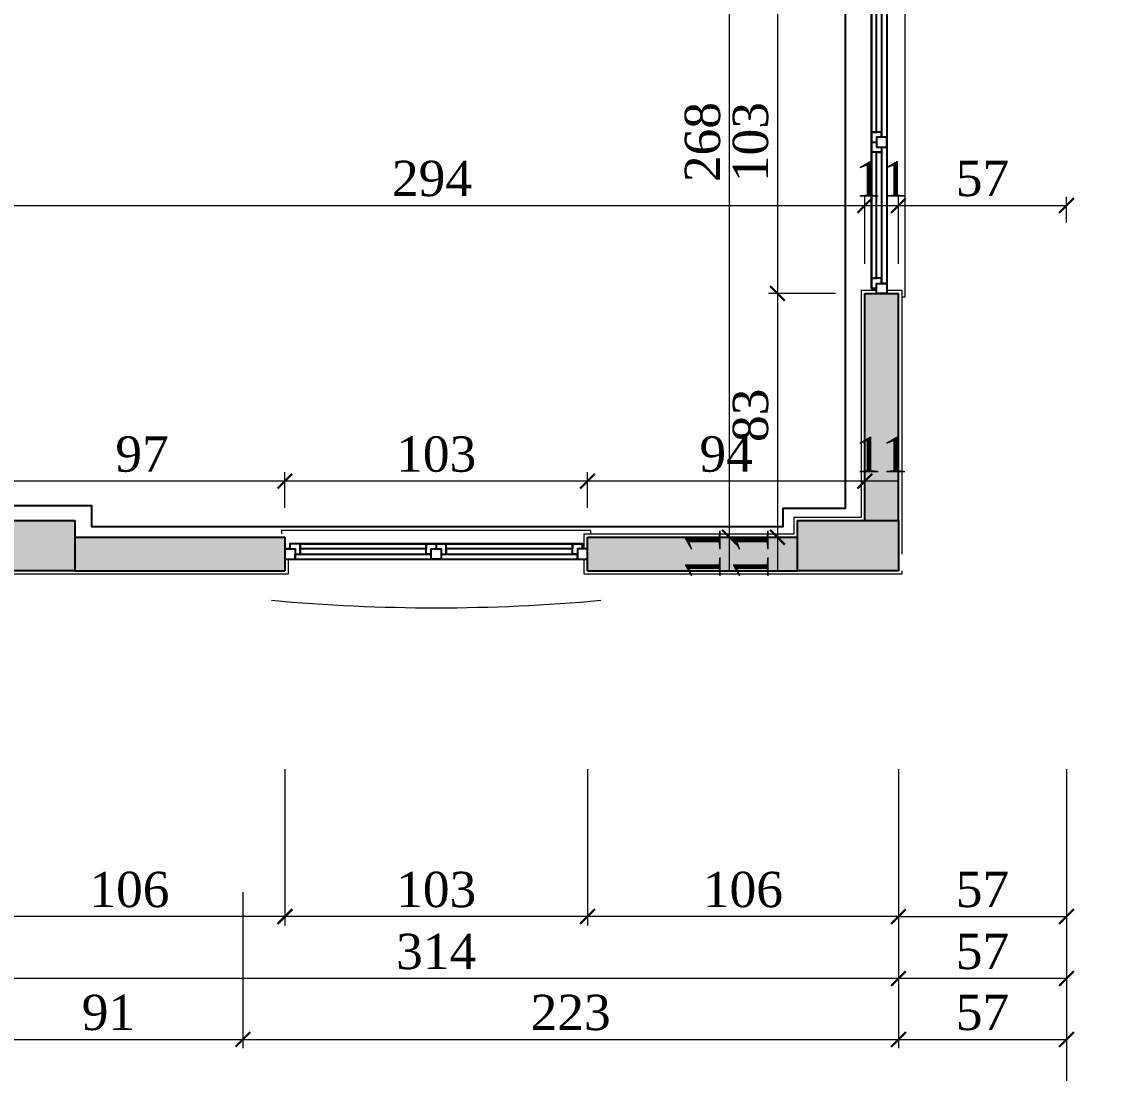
# Model space of a CAD drawing. Header units: metres. Extents: x 134072 to 172200, y 35728 to 38066.
# Drawn here: x 138982.3 to 139351.9, y 36128.5 to 36485.5 of the extents above; entities that cross this region are included whole.
import ezdxf

# ---------------------------------------------------------------- set-up
doc = ezdxf.new("R2010")
doc.units = ezdxf.units.M
for name, color, linetype in [('den', 156, 'Continuous'), ('duvaR', 52, 'Continuous'), ('Kolon', 175, 'Continuous'), ('pencere', 28, 'Continuous')]:
    doc.layers.add(name, color=color, linetype=linetype)
for name, color, linetype, lineweight in [('m_topraklama', 3, 'Continuous', 40), ('Olcu 20', 7, 'Continuous', 20), ('sıva', 145, 'Continuous', 5)]:
    doc.layers.add(name, color=color, linetype=linetype, lineweight=lineweight)
doc.styles.add('omer', font='times.ttf', dxfattribs={"height": 12})
doc.dimstyles.new('ISO-25', dxfattribs={"dimtxt": 12, "dimasz": 5, "dimexe": 3, "dimexo": 10, "dimgap": 3, "dimtad": 1, "dimdec": 0, "dimtxsty": 'omer', "dimblk": 'ARCHTICK', "dimcen": 0, "dimclrd": 256, "dimclre": 256, "dimclrt": 256, "dimadec": 0, "dimazin": 0, "dimtfac": 1, "dimtdec": 0, "dimtix": 1, "dimtmove": 0, "dimatfit": 3, "dimldrblk": 'ARCHTICK', "dimfxl": 50, "dimfxlon": 1, "dimlwd": -1, "dimlwe": -1, "dimarcsym": 0})

# ---------------------------------------------------------------- blocks, each defined once
blk = doc.blocks.new('_ArchTick')
at = {"layer": 'Olcu 20', "color": 0, "const_width": 0.15}
blk.add_lwpolyline([(-0.5, -0.5), (0.5, 0.5)], dxfattribs=at)
blk = doc.blocks.new('*D443')
at = {"layer": 'Defpoints', "color": 0, "transparency": 16777216}
for p in [(139268.6, 36495.99), (139238.93, 36393.24), (139268.6, 36393.24)]:
    blk.add_point(p, dxfattribs=at)
at = {"layer": 'Olcu 20', "transparency": 16777216}
for p, q in [((139258.6, 36495.99), (139235.93, 36495.99)), ((139238.93, 36495.99), (139238.93, 36393.24)), ((139258.6, 36393.24), (139235.93, 36393.24))]:
    blk.add_line(p, q, dxfattribs=at)
at = {"layer": 'Olcu 20', "transparency": 16777216, "xscale": 5, "yscale": 5, "zscale": 5}
for p, rotation in [((139238.93, 36495.99), 90), ((139238.93, 36393.24), 270)]:
    blk.add_blockref('_ArchTick', p, dxfattribs=dict(at, rotation=rotation))
at = {"layer": 'Olcu 20', "transparency": 16777216, "insert": (139229.83, 36444.62), "char_height": 12, "attachment_point": 5, "rotation": 90, "style": 'omer'}
blk.add_mtext('103', dxfattribs=at)
blk = doc.blocks.new('*D444')
at = {"layer": 'Defpoints', "color": 0, "transparency": 16777216}
for p in [(139268.6, 36393.24), (139238.93, 36310.47), (139245.76, 36310.47)]:
    blk.add_point(p, dxfattribs=at)
at = {"layer": 'Olcu 20', "transparency": 16777216}
for p, q in [((139258.6, 36393.24), (139235.93, 36393.24)), ((139238.93, 36393.24), (139238.93, 36310.47)), ((139238.93, 36310.47), (139235.93, 36310.47))]:
    blk.add_line(p, q, dxfattribs=at)
at = {"layer": 'Olcu 20', "transparency": 16777216, "xscale": 5, "yscale": 5, "zscale": 5}
for p, rotation in [((139238.93, 36393.24), 90), ((139238.93, 36310.47), 270)]:
    blk.add_blockref('_ArchTick', p, dxfattribs=dict(at, rotation=rotation))
at = {"layer": 'Olcu 20', "transparency": 16777216, "insert": (139229.83, 36351.86), "char_height": 12, "attachment_point": 5, "rotation": 90, "style": 'omer'}
blk.add_mtext('83', dxfattribs=at)
blk = doc.blocks.new('*D445')
at = {"layer": 'Defpoints', "color": 0, "transparency": 16777216}
for p in [(139245.76, 36310.47), (139238.93, 36299.06), (139245.76, 36299.06)]:
    blk.add_point(p, dxfattribs=at)
at = {"layer": 'Olcu 20', "transparency": 16777216}
for p, q in [((139238.93, 36310.47), (139235.93, 36310.47)), ((139238.93, 36310.47), (139238.93, 36299.06)), ((139238.93, 36299.06), (139235.93, 36299.06))]:
    blk.add_line(p, q, dxfattribs=at)
at = {"layer": 'Olcu 20', "transparency": 16777216, "insert": (139229.93, 36304.77), "char_height": 12, "attachment_point": 5, "rotation": 90, "style": 'omer'}
blk.add_mtext('11', dxfattribs=at)
blk = doc.blocks.new('*D433')
at = {"layer": 'Defpoints', "color": 0, "transparency": 16777216}
for p in [(139222.63, 36310.47), (139227.45, 36310.47), (139227.45, 36299.06)]:
    blk.add_point(p, dxfattribs=at)
at = {"layer": 'Olcu 20', "transparency": 16777216}
for p, q in [((139222.63, 36310.47), (139219.63, 36310.47)), ((139222.63, 36299.06), (139222.63, 36310.47)), ((139222.63, 36299.06), (139219.63, 36299.06))]:
    blk.add_line(p, q, dxfattribs=at)
at = {"layer": 'Olcu 20', "transparency": 16777216, "insert": (139213.63, 36304.77), "char_height": 12, "attachment_point": 5, "rotation": 90, "style": 'omer'}
blk.add_mtext('11', dxfattribs=at)
blk = doc.blocks.new('*D434')
at = {"layer": 'Defpoints', "color": 0, "transparency": 16777216}
for p in [(139222.63, 36578.76), (139228, 36578.76), (139227.45, 36310.47)]:
    blk.add_point(p, dxfattribs=at)
at = {"layer": 'Olcu 20', "transparency": 16777216}
for p, q in [((139222.63, 36578.76), (139219.63, 36578.76)), ((139222.63, 36310.47), (139222.63, 36578.76)), ((139222.63, 36310.47), (139219.63, 36310.47))]:
    blk.add_line(p, q, dxfattribs=at)
at = {"layer": 'Olcu 20', "transparency": 16777216, "xscale": 5, "yscale": 5, "zscale": 5}
for p, rotation in [((139222.63, 36578.76), 90), ((139222.63, 36310.47), 270)]:
    blk.add_blockref('_ArchTick', p, dxfattribs=dict(at, rotation=rotation))
at = {"layer": 'Olcu 20', "transparency": 16777216, "insert": (139213.53, 36444.62), "char_height": 12, "attachment_point": 5, "rotation": 90, "style": 'omer'}
blk.add_mtext('268', dxfattribs=at)
blk = doc.blocks.new('*D400')
at = {"layer": 'Defpoints', "color": 0, "transparency": 16777216}
for p in [(139268.6, 36329.52), (139268.6, 36316.18), (139280.01, 36316.18)]:
    blk.add_point(p, dxfattribs=at)
at = {"layer": 'Olcu 20', "transparency": 16777216}
for p, q in [((139268.6, 36326.18), (139268.6, 36332.52)), ((139280.01, 36326.18), (139280.01, 36332.52)), ((139280.01, 36329.52), (139268.6, 36329.52))]:
    blk.add_line(p, q, dxfattribs=at)
at = {"layer": 'Olcu 20', "transparency": 16777216, "insert": (139274.3, 36338.52), "char_height": 12, "attachment_point": 5, "style": 'omer'}
blk.add_mtext('11', dxfattribs=at)
blk = doc.blocks.new('*D401')
at = {"layer": 'Defpoints', "color": 0, "transparency": 16777216}
for p in [(139174.41, 36329.52), (139268.6, 36316.18), (139174.41, 36310.47)]:
    blk.add_point(p, dxfattribs=at)
at = {"layer": 'Olcu 20', "transparency": 16777216}
for p, q in [((139174.41, 36320.47), (139174.41, 36332.52)), ((139268.6, 36326.18), (139268.6, 36332.52)), ((139268.6, 36329.52), (139174.41, 36329.52))]:
    blk.add_line(p, q, dxfattribs=at)
at = {"layer": 'Olcu 20', "transparency": 16777216, "xscale": 5, "yscale": 5, "zscale": 5, "rotation": 180}
blk.add_blockref('_ArchTick', (139174.41, 36329.52), dxfattribs=at)
at = {"layer": 'Olcu 20', "transparency": 16777216, "xscale": 5, "yscale": 5, "zscale": 5}
blk.add_blockref('_ArchTick', (139268.6, 36329.52), dxfattribs=at)
at = {"layer": 'Olcu 20', "transparency": 16777216, "insert": (139221.5, 36338.64), "char_height": 12, "attachment_point": 5, "style": 'omer'}
blk.add_mtext('94', dxfattribs=at)
blk = doc.blocks.new('*D402')
at = {"layer": 'Defpoints', "color": 0, "transparency": 16777216}
for p in [(139071.66, 36329.52), (139071.66, 36310.47), (139174.41, 36310.47)]:
    blk.add_point(p, dxfattribs=at)
at = {"layer": 'Olcu 20', "transparency": 16777216}
for p, q in [((139071.66, 36320.47), (139071.66, 36332.52)), ((139174.41, 36320.47), (139174.41, 36332.52)), ((139174.41, 36329.52), (139071.66, 36329.52))]:
    blk.add_line(p, q, dxfattribs=at)
at = {"layer": 'Olcu 20', "transparency": 16777216, "xscale": 5, "yscale": 5, "zscale": 5, "rotation": 180}
blk.add_blockref('_ArchTick', (139071.66, 36329.52), dxfattribs=at)
at = {"layer": 'Olcu 20', "transparency": 16777216, "xscale": 5, "yscale": 5, "zscale": 5}
blk.add_blockref('_ArchTick', (139174.41, 36329.52), dxfattribs=at)
at = {"layer": 'Olcu 20', "transparency": 16777216, "insert": (139123.04, 36338.62), "char_height": 12, "attachment_point": 5, "style": 'omer'}
blk.add_mtext('103', dxfattribs=at)
blk = doc.blocks.new('*D403')
at = {"layer": 'Defpoints', "color": 0, "transparency": 16777216}
for p in [(138974.62, 36329.52), (138974.62, 36316.18), (139071.66, 36310.47)]:
    blk.add_point(p, dxfattribs=at)
at = {"layer": 'Olcu 20', "transparency": 16777216}
for p, q in [((138974.62, 36326.18), (138974.62, 36332.52)), ((139071.66, 36320.47), (139071.66, 36332.52)), ((139071.66, 36329.52), (138974.62, 36329.52))]:
    blk.add_line(p, q, dxfattribs=at)
at = {"layer": 'Olcu 20', "transparency": 16777216, "xscale": 5, "yscale": 5, "zscale": 5, "rotation": 180}
blk.add_blockref('_ArchTick', (138974.62, 36329.52), dxfattribs=at)
at = {"layer": 'Olcu 20', "transparency": 16777216, "xscale": 5, "yscale": 5, "zscale": 5}
blk.add_blockref('_ArchTick', (139071.66, 36329.52), dxfattribs=at)
at = {"layer": 'Olcu 20', "transparency": 16777216, "insert": (139023.14, 36338.64), "char_height": 12, "attachment_point": 5, "style": 'omer'}
blk.add_mtext('97', dxfattribs=at)
blk = doc.blocks.new('*D458')
at = {"layer": 'Defpoints', "color": 0, "transparency": 16777216}
for p in [(139268.6, 36423.09), (138974.62, 36417.74), (139268.6, 36393.24)]:
    blk.add_point(p, dxfattribs=at)
at = {"layer": 'Olcu 20', "transparency": 16777216}
for p, q in [((138974.62, 36423.09), (138974.62, 36426.09)), ((139268.6, 36403.24), (139268.6, 36426.09)), ((138974.62, 36423.09), (139268.6, 36423.09))]:
    blk.add_line(p, q, dxfattribs=at)
at = {"layer": 'Olcu 20', "transparency": 16777216, "xscale": 5, "yscale": 5, "zscale": 5, "rotation": 180}
blk.add_blockref('_ArchTick', (138974.62, 36423.09), dxfattribs=at)
at = {"layer": 'Olcu 20', "transparency": 16777216, "xscale": 5, "yscale": 5, "zscale": 5}
blk.add_blockref('_ArchTick', (139268.6, 36423.09), dxfattribs=at)
at = {"layer": 'Olcu 20', "transparency": 16777216, "insert": (139121.61, 36432.21), "char_height": 12, "attachment_point": 5, "style": 'omer'}
blk.add_mtext('294', dxfattribs=at)
blk = doc.blocks.new('*D459')
at = {"layer": 'Defpoints', "color": 0, "transparency": 16777216}
for p in [(139280.01, 36423.09), (139268.6, 36393.24), (139280.01, 36393.24)]:
    blk.add_point(p, dxfattribs=at)
at = {"layer": 'Olcu 20', "transparency": 16777216}
for p, q in [((139268.6, 36403.24), (139268.6, 36426.09)), ((139280.01, 36403.24), (139280.01, 36426.09)), ((139268.6, 36423.09), (139280.01, 36423.09))]:
    blk.add_line(p, q, dxfattribs=at)
at = {"layer": 'Olcu 20', "transparency": 16777216, "insert": (139274.3, 36432.09), "char_height": 12, "attachment_point": 5, "style": 'omer'}
blk.add_mtext('11', dxfattribs=at)
blk = doc.blocks.new('*D460')
at = {"layer": 'Defpoints', "color": 0, "transparency": 16777216}
for p in [(139337.09, 36423.09), (139337.09, 36407.34), (139280.01, 36393.24)]:
    blk.add_point(p, dxfattribs=at)
at = {"layer": 'Olcu 20', "transparency": 16777216}
for p, q in [((139280.01, 36403.24), (139280.01, 36426.09)), ((139337.09, 36417.34), (139337.09, 36426.09)), ((139280.01, 36423.09), (139337.09, 36423.09))]:
    blk.add_line(p, q, dxfattribs=at)
at = {"layer": 'Olcu 20', "transparency": 16777216, "xscale": 5, "yscale": 5, "zscale": 5, "rotation": 180}
blk.add_blockref('_ArchTick', (139280.01, 36423.09), dxfattribs=at)
at = {"layer": 'Olcu 20', "transparency": 16777216, "xscale": 5, "yscale": 5, "zscale": 5}
blk.add_blockref('_ArchTick', (139337.09, 36423.09), dxfattribs=at)
at = {"layer": 'Olcu 20', "transparency": 16777216, "insert": (139308.55, 36432.21), "char_height": 12, "attachment_point": 5, "style": 'omer'}
blk.add_mtext('57', dxfattribs=at)
blk = doc.blocks.new('*D526')
at = {"layer": 'Defpoints', "color": 0, "transparency": 16777216}
for p in [(139337.45, 36299.06), (138971.77, 36270.52), (139449.79, 36270.52)]:
    blk.add_point(p, dxfattribs=at)
at = {"layer": 'Olcu 20', "transparency": 16777216}
for p, q in [((139399.79, 36299.06), (139452.79, 36299.06)), ((139449.79, 36299.06), (139449.79, 36270.52)), ((139399.79, 36270.52), (139452.79, 36270.52))]:
    blk.add_line(p, q, dxfattribs=at)
at = {"layer": 'Olcu 20', "transparency": 16777216, "xscale": 5, "yscale": 5, "zscale": 5}
for p, rotation in [((139449.79, 36299.06), 90), ((139449.79, 36270.52), 270)]:
    blk.add_blockref('_ArchTick', p, dxfattribs=dict(at, rotation=rotation))
at = {"layer": 'Olcu 20', "transparency": 16777216, "insert": (139440.67, 36284.79), "char_height": 12, "attachment_point": 5, "rotation": 90, "style": 'omer'}
blk.add_mtext('29', dxfattribs=at)
blk = doc.blocks.new('*D527')
at = {"layer": 'Defpoints', "color": 0, "transparency": 16777216}
for p in [(139337.09, 36578.76), (139471.56, 36578.76), (138877.58, 36299.06)]:
    blk.add_point(p, dxfattribs=at)
at = {"layer": 'Olcu 20', "transparency": 16777216}
for p, q in [((139421.56, 36578.76), (139474.56, 36578.76)), ((139471.56, 36299.06), (139471.56, 36578.76)), ((139421.56, 36299.06), (139474.56, 36299.06))]:
    blk.add_line(p, q, dxfattribs=at)
at = {"layer": 'Olcu 20', "transparency": 16777216, "xscale": 5, "yscale": 5, "zscale": 5}
for p, rotation in [((139471.56, 36578.76), 90), ((139471.56, 36299.06), 270)]:
    blk.add_blockref('_ArchTick', p, dxfattribs=dict(at, rotation=rotation))
at = {"layer": 'Olcu 20', "transparency": 16777216, "insert": (139462.46, 36438.91), "char_height": 12, "attachment_point": 5, "rotation": 90, "style": 'omer'}
blk.add_mtext('280', dxfattribs=at)
blk = doc.blocks.new('*D576')
at = {"layer": 'Defpoints', "color": 0, "transparency": 16777216}
for p in [(139280.01, 36393.24), (139449.79, 36393.24), (139337.45, 36299.06)]:
    blk.add_point(p, dxfattribs=at)
at = {"layer": 'Olcu 20', "transparency": 16777216}
for p, q in [((139399.79, 36393.24), (139452.79, 36393.24)), ((139449.79, 36299.06), (139449.79, 36393.24)), ((139399.79, 36299.06), (139452.79, 36299.06))]:
    blk.add_line(p, q, dxfattribs=at)
at = {"layer": 'Olcu 20', "transparency": 16777216, "xscale": 5, "yscale": 5, "zscale": 5}
for p, rotation in [((139449.79, 36393.24), 90), ((139449.79, 36299.06), 270)]:
    blk.add_blockref('_ArchTick', p, dxfattribs=dict(at, rotation=rotation))
at = {"layer": 'Olcu 20', "transparency": 16777216, "insert": (139440.67, 36346.15), "char_height": 12, "attachment_point": 5, "rotation": 90, "style": 'omer'}
blk.add_mtext('94', dxfattribs=at)
blk = doc.blocks.new('*D577')
at = {"layer": 'Defpoints', "color": 0, "transparency": 16777216}
for p in [(139280.01, 36495.99), (139449.79, 36495.99), (139280.01, 36393.24)]:
    blk.add_point(p, dxfattribs=at)
at = {"layer": 'Olcu 20', "transparency": 16777216}
for p, q in [((139399.79, 36495.99), (139452.79, 36495.99)), ((139449.79, 36393.24), (139449.79, 36495.99)), ((139399.79, 36393.24), (139452.79, 36393.24))]:
    blk.add_line(p, q, dxfattribs=at)
at = {"layer": 'Olcu 20', "transparency": 16777216, "xscale": 5, "yscale": 5, "zscale": 5}
for p, rotation in [((139449.79, 36495.99), 90), ((139449.79, 36393.24), 270)]:
    blk.add_blockref('_ArchTick', p, dxfattribs=dict(at, rotation=rotation))
at = {"layer": 'Olcu 20', "transparency": 16777216, "insert": (139440.69, 36444.62), "char_height": 12, "attachment_point": 5, "rotation": 90, "style": 'omer'}
blk.add_mtext('103', dxfattribs=at)
blk = doc.blocks.new('*D601')
at = {"layer": 'Defpoints', "color": 0, "transparency": 16777216}
for p in [(139280.01, 36299.06), (139337.09, 36299.06), (139337.09, 36181.7)]:
    blk.add_point(p, dxfattribs=at)
at = {"layer": 'Olcu 20', "transparency": 16777216}
for p, q in [((139280.01, 36231.7), (139280.01, 36178.7)), ((139337.09, 36231.7), (139337.09, 36178.7)), ((139280.01, 36181.7), (139337.09, 36181.7))]:
    blk.add_line(p, q, dxfattribs=at)
at = {"layer": 'Olcu 20', "transparency": 16777216, "xscale": 5, "yscale": 5, "zscale": 5, "rotation": 180}
blk.add_blockref('_ArchTick', (139280.01, 36181.7), dxfattribs=at)
at = {"layer": 'Olcu 20', "transparency": 16777216, "xscale": 5, "yscale": 5, "zscale": 5}
blk.add_blockref('_ArchTick', (139337.09, 36181.7), dxfattribs=at)
at = {"layer": 'Olcu 20', "transparency": 16777216, "insert": (139308.55, 36190.82), "char_height": 12, "attachment_point": 5, "style": 'omer'}
blk.add_mtext('57', dxfattribs=at)
blk = doc.blocks.new('*D602')
at = {"layer": 'Defpoints', "color": 0, "transparency": 16777216}
for p in [(139280.01, 36299.06), (139337.09, 36299.06), (139280.01, 36160.66)]:
    blk.add_point(p, dxfattribs=at)
at = {"layer": 'Olcu 20', "transparency": 16777216}
for p, q in [((139280.01, 36210.66), (139280.01, 36157.66)), ((139337.09, 36210.66), (139337.09, 36157.66)), ((139337.09, 36160.66), (139280.01, 36160.66))]:
    blk.add_line(p, q, dxfattribs=at)
at = {"layer": 'Olcu 20', "transparency": 16777216, "xscale": 5, "yscale": 5, "zscale": 5, "rotation": 180}
blk.add_blockref('_ArchTick', (139280.01, 36160.66), dxfattribs=at)
at = {"layer": 'Olcu 20', "transparency": 16777216, "xscale": 5, "yscale": 5, "zscale": 5}
blk.add_blockref('_ArchTick', (139337.09, 36160.66), dxfattribs=at)
at = {"layer": 'Olcu 20', "transparency": 16777216, "insert": (139308.55, 36169.78), "char_height": 12, "attachment_point": 5, "style": 'omer'}
blk.add_mtext('57', dxfattribs=at)
blk = doc.blocks.new('*D608')
at = {"layer": 'Defpoints', "color": 0, "transparency": 16777216}
for p in [(138966.06, 36210.24), (139057.39, 36209.58), (139057.39, 36139.96)]:
    blk.add_point(p, dxfattribs=at)
at = {"layer": 'Olcu 20', "transparency": 16777216}
for p, q in [((138966.06, 36189.96), (138966.06, 36136.96)), ((139057.39, 36189.96), (139057.39, 36136.96)), ((138966.06, 36139.96), (139057.39, 36139.96))]:
    blk.add_line(p, q, dxfattribs=at)
at = {"layer": 'Olcu 20', "transparency": 16777216, "xscale": 5, "yscale": 5, "zscale": 5, "rotation": 180}
blk.add_blockref('_ArchTick', (138966.06, 36139.96), dxfattribs=at)
at = {"layer": 'Olcu 20', "transparency": 16777216, "xscale": 5, "yscale": 5, "zscale": 5}
blk.add_blockref('_ArchTick', (139057.39, 36139.96), dxfattribs=at)
at = {"layer": 'Olcu 20', "transparency": 16777216, "insert": (139011.73, 36149.08), "char_height": 12, "attachment_point": 5, "style": 'omer'}
blk.add_mtext('91', dxfattribs=at)
blk = doc.blocks.new('*D609')
at = {"layer": 'Defpoints', "color": 0, "transparency": 16777216}
for p in [(139057.39, 36209.58), (139280.01, 36210.24), (139280.01, 36139.96)]:
    blk.add_point(p, dxfattribs=at)
at = {"layer": 'Olcu 20', "transparency": 16777216}
for p, q in [((139057.39, 36189.96), (139057.39, 36136.96)), ((139280.01, 36189.96), (139280.01, 36136.96)), ((139057.39, 36139.96), (139280.01, 36139.96))]:
    blk.add_line(p, q, dxfattribs=at)
at = {"layer": 'Olcu 20', "transparency": 16777216, "xscale": 5, "yscale": 5, "zscale": 5, "rotation": 180}
blk.add_blockref('_ArchTick', (139057.39, 36139.96), dxfattribs=at)
at = {"layer": 'Olcu 20', "transparency": 16777216, "xscale": 5, "yscale": 5, "zscale": 5}
blk.add_blockref('_ArchTick', (139280.01, 36139.96), dxfattribs=at)
at = {"layer": 'Olcu 20', "transparency": 16777216, "insert": (139168.7, 36149.06), "char_height": 12, "attachment_point": 5, "style": 'omer'}
blk.add_mtext('223', dxfattribs=at)
blk = doc.blocks.new('*D610')
at = {"layer": 'Defpoints', "color": 0, "transparency": 16777216}
for p in [(139280.01, 36210.24), (139337.09, 36210.24), (139337.09, 36139.96)]:
    blk.add_point(p, dxfattribs=at)
at = {"layer": 'Olcu 20', "transparency": 16777216}
for p, q in [((139280.01, 36189.96), (139280.01, 36136.96)), ((139337.09, 36189.96), (139337.09, 36136.96)), ((139280.01, 36139.96), (139337.09, 36139.96))]:
    blk.add_line(p, q, dxfattribs=at)
at = {"layer": 'Olcu 20', "transparency": 16777216, "xscale": 5, "yscale": 5, "zscale": 5, "rotation": 180}
blk.add_blockref('_ArchTick', (139280.01, 36139.96), dxfattribs=at)
at = {"layer": 'Olcu 20', "transparency": 16777216, "xscale": 5, "yscale": 5, "zscale": 5}
blk.add_blockref('_ArchTick', (139337.09, 36139.96), dxfattribs=at)
at = {"layer": 'Olcu 20', "transparency": 16777216, "insert": (139308.55, 36149.08), "char_height": 12, "attachment_point": 5, "style": 'omer'}
blk.add_mtext('57', dxfattribs=at)
blk = doc.blocks.new('*D611')
at = {"layer": 'Defpoints', "color": 0, "transparency": 16777216}
for p in [(137958.56, 36299.06), (139337.09, 36299.06), (137958.56, 36117.93)]:
    blk.add_point(p, dxfattribs=at)
at = {"layer": 'Olcu 20', "transparency": 16777216}
for p, q in [((137958.56, 36167.93), (137958.56, 36114.93)), ((139337.09, 36167.93), (139337.09, 36114.93)), ((139337.09, 36117.93), (137958.56, 36117.93))]:
    blk.add_line(p, q, dxfattribs=at)
at = {"layer": 'Olcu 20', "transparency": 16777216, "xscale": 5, "yscale": 5, "zscale": 5, "rotation": 180}
blk.add_blockref('_ArchTick', (137958.56, 36117.93), dxfattribs=at)
at = {"layer": 'Olcu 20', "transparency": 16777216, "xscale": 5, "yscale": 5, "zscale": 5}
blk.add_blockref('_ArchTick', (139337.09, 36117.93), dxfattribs=at)
at = {"layer": 'Olcu 20', "transparency": 16777216, "insert": (138647.83, 36127.05), "char_height": 12, "attachment_point": 5, "style": 'omer'}
blk.add_mtext('1379', dxfattribs=at)
blk = doc.blocks.new('*D539')
at = {"layer": 'Defpoints', "color": 0, "transparency": 16777216}
for p in [(138966.06, 36299.06), (139280.01, 36299.06), (138966.06, 36160.66)]:
    blk.add_point(p, dxfattribs=at)
at = {"layer": 'Olcu 20', "transparency": 16777216}
for p, q in [((138966.06, 36210.66), (138966.06, 36157.66)), ((139280.01, 36210.66), (139280.01, 36157.66)), ((139280.01, 36160.66), (138966.06, 36160.66))]:
    blk.add_line(p, q, dxfattribs=at)
at = {"layer": 'Olcu 20', "transparency": 16777216, "xscale": 5, "yscale": 5, "zscale": 5, "rotation": 180}
blk.add_blockref('_ArchTick', (138966.06, 36160.66), dxfattribs=at)
at = {"layer": 'Olcu 20', "transparency": 16777216, "xscale": 5, "yscale": 5, "zscale": 5}
blk.add_blockref('_ArchTick', (139280.01, 36160.66), dxfattribs=at)
at = {"layer": 'Olcu 20', "transparency": 16777216, "insert": (139123.04, 36169.76), "char_height": 12, "attachment_point": 5, "style": 'omer'}
blk.add_mtext('314', dxfattribs=at)
blk = doc.blocks.new('*D612')
at = {"layer": 'Defpoints', "color": 0, "transparency": 16777216}
for p in [(139174.41, 36299.06), (139280.01, 36299.06), (139174.41, 36181.7)]:
    blk.add_point(p, dxfattribs=at)
at = {"layer": 'Olcu 20', "transparency": 16777216}
for p, q in [((139174.41, 36231.7), (139174.41, 36178.7)), ((139280.01, 36231.7), (139280.01, 36178.7)), ((139280.01, 36181.7), (139174.41, 36181.7))]:
    blk.add_line(p, q, dxfattribs=at)
at = {"layer": 'Olcu 20', "transparency": 16777216, "xscale": 5, "yscale": 5, "zscale": 5, "rotation": 180}
blk.add_blockref('_ArchTick', (139174.41, 36181.7), dxfattribs=at)
at = {"layer": 'Olcu 20', "transparency": 16777216, "xscale": 5, "yscale": 5, "zscale": 5}
blk.add_blockref('_ArchTick', (139280.01, 36181.7), dxfattribs=at)
at = {"layer": 'Olcu 20', "transparency": 16777216, "insert": (139227.21, 36190.8), "char_height": 12, "attachment_point": 5, "style": 'omer'}
blk.add_mtext('106', dxfattribs=at)
blk = doc.blocks.new('*D613')
at = {"layer": 'Defpoints', "color": 0, "transparency": 16777216}
for p in [(139071.66, 36299.06), (139174.41, 36299.06), (139071.66, 36181.7)]:
    blk.add_point(p, dxfattribs=at)
at = {"layer": 'Olcu 20', "transparency": 16777216}
for p, q in [((139071.66, 36231.7), (139071.66, 36178.7)), ((139174.41, 36231.7), (139174.41, 36178.7)), ((139174.41, 36181.7), (139071.66, 36181.7))]:
    blk.add_line(p, q, dxfattribs=at)
at = {"layer": 'Olcu 20', "transparency": 16777216, "xscale": 5, "yscale": 5, "zscale": 5, "rotation": 180}
blk.add_blockref('_ArchTick', (139071.66, 36181.7), dxfattribs=at)
at = {"layer": 'Olcu 20', "transparency": 16777216, "xscale": 5, "yscale": 5, "zscale": 5}
blk.add_blockref('_ArchTick', (139174.41, 36181.7), dxfattribs=at)
at = {"layer": 'Olcu 20', "transparency": 16777216, "insert": (139123.04, 36190.8), "char_height": 12, "attachment_point": 5, "style": 'omer'}
blk.add_mtext('103', dxfattribs=at)
blk = doc.blocks.new('*D614')
at = {"layer": 'Defpoints', "color": 0, "transparency": 16777216}
for p in [(138966.06, 36299.06), (139071.66, 36299.06), (138966.06, 36181.7)]:
    blk.add_point(p, dxfattribs=at)
at = {"layer": 'Olcu 20', "transparency": 16777216}
for p, q in [((138966.06, 36231.7), (138966.06, 36178.7)), ((139071.66, 36231.7), (139071.66, 36178.7)), ((139071.66, 36181.7), (138966.06, 36181.7))]:
    blk.add_line(p, q, dxfattribs=at)
at = {"layer": 'Olcu 20', "transparency": 16777216, "xscale": 5, "yscale": 5, "zscale": 5, "rotation": 180}
blk.add_blockref('_ArchTick', (138966.06, 36181.7), dxfattribs=at)
at = {"layer": 'Olcu 20', "transparency": 16777216, "xscale": 5, "yscale": 5, "zscale": 5}
blk.add_blockref('_ArchTick', (139071.66, 36181.7), dxfattribs=at)
at = {"layer": 'Olcu 20', "transparency": 16777216, "insert": (139018.86, 36190.8), "char_height": 12, "attachment_point": 5, "style": 'omer'}
blk.add_mtext('106', dxfattribs=at)

msp = doc.modelspace()

# ---------------------------------------------------------------- hatches: boundary and pattern name
at = {"layer": 'm_topraklama'}
h = msp.add_hatch(dxfattribs=at)
h.set_pattern_fill('JIS_STN_2.5', color=4)
h.set_pattern_definition([(45, (3413.7311, 9022.4061), (-1.767766953, 1.767766953), []), (45, (3415.4961, 9022.4061), (-1.767766953, 1.767766953), [1.2, -0.5])])
h.paths.add_polyline_path([(138218.29, 37198.1), (138152.64, 37198.1), (138152.64, 37186.68), (138218.29, 37186.68)])
h.paths.add_polyline_path([(138235.41, 37198.1), (138218.29, 37198.1), (138218.29, 37163.85), (138235.41, 37163.85)])
h.paths.add_polyline_path([(138243.97, 37198.1), (138235.41, 37198.1), (138235.41, 37186.68), (138243.97, 37186.68)])
h.paths.add_polyline_path([(138315.33, 37198.1), (138295.35, 37198.1), (138295.35, 37186.68), (138315.33, 37186.68)])
h.paths.add_polyline_path([(138418.07, 37198.1), (138360.99, 37198.1), (138360.99, 37186.68), (138418.07, 37186.68)])
h.paths.add_polyline_path([(138049.9, 37198.1), (137975.69, 37198.1), (137975.69, 37186.68), (138049.9, 37186.68)])
h.paths.add_polyline_path([(137975.69, 37198.1), (137958.56, 37198.1), (137958.56, 37163.85), (137975.69, 37163.85)])
h.paths.add_polyline_path([(137969.98, 37163.85), (137958.56, 37163.85), (137958.56, 37078.23), (137969.98, 37078.23)])
h.paths.add_polyline_path([(137969.98, 36975.48), (137958.56, 36975.48), (137958.56, 36889.86), (137969.98, 36889.86)])
h.paths.add_polyline_path([(137975.69, 36889.86), (137958.56, 36889.86), (137958.56, 36855.61), (137975.69, 36855.61)])
h.paths.add_polyline_path([(137969.98, 36855.61), (137958.56, 36855.61), (137958.56, 36764.28), (137969.98, 36764.28)])
h.paths.add_polyline_path([(137969.98, 36684.36), (137958.56, 36684.36), (137958.56, 36613.01), (137969.98, 36613.01)])
h.paths.add_polyline_path([(137975.69, 36613.01), (137958.56, 36613.01), (137958.56, 36578.76), (137975.69, 36578.76)])
h.paths.add_polyline_path([(137969.98, 36578.76), (137958.56, 36578.76), (137958.56, 36510.26), (137969.98, 36510.26)])
h.paths.add_polyline_path([(137969.98, 36430.35), (137958.56, 36430.35), (137958.56, 36390.39), (137969.98, 36390.39)])
h.paths.add_polyline_path([(137975.69, 36390.39), (137958.56, 36390.39), (137958.56, 36356.14), (137975.69, 36356.14)])
h.paths.add_polyline_path([(138129.81, 36367.56), (137975.69, 36367.56), (137975.69, 36356.14), (138129.81, 36356.14)])
h.paths.add_polyline_path([(138164.06, 36373.26), (138129.81, 36373.26), (138129.81, 36356.14), (138164.06, 36356.14)])
h.paths.add_polyline_path([(138241.12, 36367.56), (138164.06, 36367.56), (138164.06, 36356.14), (138241.12, 36356.14)])
h.paths.add_polyline_path([(139000.31, 36316.18), (138966.06, 36316.18), (138966.06, 36299.06), (139000.31, 36299.06), (139000.31, 36299.06)])
h.paths.add_polyline_path([(138971.77, 36299.06), (138966.06, 36299.06), (138966.06, 36276.22), (138783.4, 36276.22), (138783.4, 36299.06), (138777.69, 36299.06), (138777.69, 36270.52), (138971.77, 36270.52)])
h.paths.add_polyline_path([(139071.66, 36310.47), (139000.31, 36310.47), (139000.31, 36299.06), (139071.66, 36299.06)])
h.paths.add_polyline_path([(139245.76, 36310.47), (139174.41, 36310.47), (139174.41, 36299.06), (139245.76, 36299.06)])
h.paths.add_polyline_path([(139280.01, 36316.18), (139245.76, 36316.18), (139245.76, 36299.06), (139280.01, 36299.06)])
h.paths.add_polyline_path([(139280.01, 36393.24), (139268.6, 36393.24), (139268.6, 36316.18), (139280.01, 36316.18)])
h.paths.add_polyline_path([(139280.01, 36578.76), (139268.6, 36578.76), (139268.6, 36495.99), (139280.01, 36495.99)])
h.paths.add_polyline_path([(139337.09, 36593.03), (139337.09, 36593.03), (139265.74, 36593.03), (139265.74, 36578.76), (139337.09, 36578.76)])
h.paths.add_polyline_path([(139337.09, 36648.68), (139325.68, 36648.68), (139325.68, 36593.03), (139337.09, 36593.03)])
h.paths.add_polyline_path([(139337.09, 36767.13), (139325.68, 36767.13), (139325.68, 36728.6), (139337.09, 36728.6)])
h.paths.add_polyline_path([(139337.09, 36801.38), (139319.97, 36801.38), (139319.97, 36767.13), (139337.09, 36767.13)])
h.paths.add_polyline_path([(139337.09, 36839.91), (139325.68, 36839.91), (139325.68, 36801.38), (139337.09, 36801.38)])
h.paths.add_polyline_path([(139337.09, 36975.48), (139325.68, 36975.48), (139325.68, 36919.82), (139337.09, 36919.82)])
h.paths.add_polyline_path([(139337.09, 36989.75), (139265.74, 36989.75), (139265.74, 36975.48), (139337.09, 36975.48)])
h.paths.add_polyline_path([(139280.01, 37069.66), (139268.6, 37069.66), (139268.6, 36989.75), (139280.01, 36989.75)])
h.paths.add_polyline_path([(139280.01, 37252.33), (139268.6, 37252.33), (139268.6, 37172.41), (139280.01, 37172.41)])
h.paths.add_polyline_path([(139280.01, 37269.45), (139245.76, 37269.45), (139245.76, 37252.33), (139280.01, 37252.33)])
h.paths.add_polyline_path([(139245.76, 37269.45), (139174.41, 37269.45), (139174.41, 37258.04), (139245.76, 37258.04)])
h.paths.add_polyline_path([(139071.66, 37269.45), (139000.31, 37269.45), (139000.31, 37258.04), (139071.66, 37258.04)])
h.paths.add_polyline_path([(139000.31, 37269.45), (138966.06, 37269.45), (138966.06, 37252.33), (139000.31, 37252.33)])
h.paths.add_polyline_path([(138906.13, 37198.1), (138886.15, 37198.1), (138886.15, 37186.68), (138906.13, 37186.68)])

# ---------------------------------------------------------------- linework, layer by layer
at = {"layer": 'den', "lineweight": 5}
for points in [[(139281.15, 36392.1), (139282.3, 36392.1), (139282.3, 36497.13), (139281.15, 36497.13)], [(139175.55, 36311.62), (139175.55, 36312.76), (139070.52, 36312.76), (139070.52, 36311.62)]]:
    msp.add_lwpolyline(points, dxfattribs=at)
msp.add_arc((139123.04, 36902.29), 615.77, 264.78771, 275.21229, dxfattribs=at)
at = {"layer": 'duvaR'}
for p, q in [((139268.6, 36316.18), (139268.6, 36393.24)), ((139268.6, 36393.24), (139280.01, 36393.24)), ((139280.01, 36316.18), (139280.01, 36393.24)), ((139000.31, 36310.47), (139071.66, 36310.47)), ((139071.66, 36310.47), (139071.66, 36299.06)), ((139174.41, 36310.47), (139245.76, 36310.47)), ((139174.41, 36299.06), (139174.41, 36310.47)), ((139000.31, 36299.06), (139071.66, 36299.06)), ((139174.41, 36299.06), (139245.76, 36299.06))]:
    msp.add_line(p, q, dxfattribs=at)
msp.add_lwpolyline([(139322.58, 36971.92), (139322.58, 36804.95), (139315.75, 36804.95), (139315.75, 36762.21), (139322.28, 36762.21), (139322.28, 36596.2), (139261.9, 36596.2), (139261.9, 36320.27), (139240.79, 36320.27), (139240.79, 36314.06), (139006.08, 36314.06), (139006.08, 36321.18), (138957.99, 36321.18), (138957.99, 36280.46), (138788.2, 36280.46), (138788.2, 36314.75), (138425.39, 36314.75)], dxfattribs=at)
at = {"layer": 'Kolon'}
for p, q in [((138966.06, 36316.18), (139000.31, 36316.18)), ((139000.31, 36316.18), (139000.31, 36299.06)), ((139245.76, 36299.06), (139245.76, 36316.18)), ((139245.76, 36316.18), (139280.01, 36316.18)), ((139280.01, 36316.18), (139280.01, 36299.06)), ((139000.31, 36299.06), (138966.06, 36299.06)), ((139280.01, 36299.06), (139245.76, 36299.06))]:
    msp.add_line(p, q, dxfattribs=at)
at = {"layer": 'pencere'}
for points in [[(139276.02, 36495.99), (139276.02, 36393.24), (139272.59, 36393.24), (139272.59, 36394.96), (139270.88, 36394.96), (139270.88, 36494.28)], [(139274.3, 36492.57), (139274.3, 36446.33), (139272.59, 36446.33), (139272.59, 36442.9), (139276.02, 36442.9), (139276.02, 36446.33), (139274.3, 36446.33), (139274.3, 36448.04), (139270.88, 36448.04), (139272.59, 36448.04), (139272.59, 36490.85)], [(139270.88, 36490.85), (139270.88, 36394.96), (139272.59, 36394.96), (139272.59, 36396.67), (139276.02, 36396.67), (139274.3, 36396.67), (139274.3, 36398.38), (139270.88, 36398.38), (139272.59, 36398.38), (139272.59, 36441.19), (139270.88, 36441.19), (139270.88, 36444.62), (139272.59, 36444.62), (139272.59, 36442.9), (139274.3, 36442.9), (139274.3, 36441.19), (139272.59, 36441.19), (139274.3, 36441.19), (139274.3, 36396.67)], [(139071.66, 36306.48), (139071.66, 36303.05), (139174.41, 36303.05), (139174.41, 36306.48), (139172.7, 36306.48), (139172.7, 36308.19), (139073.38, 36308.19), (139073.38, 36306.48), (139071.66, 36306.48), (139075.09, 36306.48), (139075.09, 36303.05), (139075.09, 36304.77), (139121.32, 36304.77), (139121.32, 36306.48), (139124.75, 36306.48), (139124.75, 36303.05), (139121.32, 36303.05), (139121.32, 36304.77), (139119.61, 36304.77), (139119.61, 36308.19), (139119.61, 36306.48), (139076.8, 36306.48), (139076.8, 36308.19), (139076.8, 36304.77), (139076.8, 36308.19), (139172.7, 36308.19), (139172.7, 36306.48), (139170.99, 36306.48), (139170.99, 36303.05), (139170.99, 36304.77), (139169.27, 36304.77), (139169.27, 36308.19), (139169.27, 36306.48), (139126.46, 36306.48), (139126.46, 36308.19), (139123.04, 36308.19), (139123.04, 36306.48), (139124.75, 36306.48), (139124.75, 36304.77), (139126.46, 36304.77), (139126.46, 36306.48), (139126.46, 36304.77), (139170.99, 36304.77)]]:
    msp.add_lwpolyline(points, dxfattribs=at)
at = {"layer": 'sıva'}
for points in [[(139173.27, 36306.48), (139173.27, 36311.62), (139244.62, 36311.62), (139244.62, 36317.32), (139267.45, 36317.32), (139267.45, 36394.38), (139272.59, 36394.38)], [(139276.02, 36394.38), (139281.15, 36394.38), (139281.15, 36316.18), (139281.15, 36304.77)], [(139072.81, 36303.05), (139072.81, 36297.92), (139000.31, 36297.92), (138971.77, 36297.92)], [(139281.15, 36299.06), (139281.15, 36297.92), (139245.76, 36297.92), (139173.27, 36297.92), (139173.27, 36303.05)]]:
    msp.add_lwpolyline(points, dxfattribs=at)

# ---------------------------------------------------------------- dimensions: what is measured, and where the dimension line sits
at = {"layer": 'Olcu 20'}
for base, p1, p2, picture, middle in [((139471.56, 36578.76), (138877.58, 36299.06), (139337.09, 36578.76), '*D527', (139462.46, 36438.91)), ((139222.63, 36310.47), (139227.45, 36299.06), (139227.45, 36310.47), '*D433', (139213.63, 36304.77))]:
    dim = msp.add_linear_dim(base=base, p1=p1, p2=p2, angle=90, dimstyle='ISO-25', dxfattribs=at)
    dim.commit()
    dim.dimension.update_dxf_attribs({"geometry": picture, "text_midpoint": middle})
for base, p1, p2, picture, middle in [((139222.63, 36578.76), (139227.45, 36310.47), (139228, 36578.76), '*D434', (139213.53, 36444.62)), ((139238.93, 36393.24), (139268.6, 36495.99), (139268.6, 36393.24), '*D443', (139229.83, 36444.62)), ((139449.79, 36495.99), (139280.01, 36393.24), (139280.01, 36495.99), '*D577', (139440.69, 36444.62)), ((139238.93, 36310.47), (139268.6, 36393.24), (139245.76, 36310.47), '*D444', (139229.83, 36351.86)), ((139449.79, 36393.24), (139337.45, 36299.06), (139280.01, 36393.24), '*D576', (139440.67, 36346.15)), ((139238.93, 36299.06), (139245.76, 36310.47), (139245.76, 36299.06), '*D445', (139229.93, 36304.77)), ((139449.79, 36270.52), (139337.45, 36299.06), (138971.77, 36270.52), '*D526', (139440.67, 36284.79))]:
    dim = msp.add_linear_dim(base=base, p1=p1, p2=p2, angle=90, dimstyle='ISO-25', override={"dimtmove": 1}, dxfattribs=at)
    dim.commit()
    dim.dimension.update_dxf_attribs({"geometry": picture, "text_midpoint": middle})
for base, p1, p2, picture, middle in [((139268.6, 36423.09), (138974.62, 36417.74), (139268.6, 36393.24), '*D458', (139121.61, 36432.21)), ((139280.01, 36423.09), (139268.6, 36393.24), (139280.01, 36393.24), '*D459', (139274.3, 36432.09)), ((139337.09, 36423.09), (139280.01, 36393.24), (139337.09, 36407.34), '*D460', (139308.55, 36432.21)), ((138974.62, 36329.52), (139071.66, 36310.47), (138974.62, 36316.18), '*D403', (139023.14, 36338.64)), ((139071.66, 36329.52), (139174.41, 36310.47), (139071.66, 36310.47), '*D402', (139123.04, 36338.62)), ((139174.41, 36329.52), (139268.6, 36316.18), (139174.41, 36310.47), '*D401', (139221.5, 36338.64)), ((138966.06, 36160.66), (139280.01, 36299.06), (138966.06, 36299.06), '*D539', (139123.04, 36169.76)), ((138966.06, 36181.7), (139071.66, 36299.06), (138966.06, 36299.06), '*D614', (139018.86, 36190.8)), ((139071.66, 36181.7), (139174.41, 36299.06), (139071.66, 36299.06), '*D613', (139123.04, 36190.8)), ((139174.41, 36181.7), (139280.01, 36299.06), (139174.41, 36299.06), '*D612', (139227.21, 36190.8)), ((139337.09, 36181.7), (139280.01, 36299.06), (139337.09, 36299.06), '*D601', (139308.55, 36190.82)), ((139057.39, 36139.96), (138966.06, 36210.24), (139057.39, 36209.58), '*D608', (139011.73, 36149.08)), ((139280.01, 36139.96), (139057.39, 36209.58), (139280.01, 36210.24), '*D609', (139168.7, 36149.06)), ((139337.09, 36139.96), (139280.01, 36210.24), (139337.09, 36210.24), '*D610', (139308.55, 36149.08))]:
    dim = msp.add_linear_dim(base=base, p1=p1, p2=p2, dimstyle='ISO-25', override={"dimtmove": 1}, dxfattribs=at)
    dim.commit()
    dim.dimension.update_dxf_attribs({"geometry": picture, "text_midpoint": middle})
for base, p1, p2, picture, middle in [((139268.6, 36329.52), (139280.01, 36316.18), (139268.6, 36316.18), '*D400', (139274.3, 36338.52)), ((137958.56, 36117.93), (139337.09, 36299.06), (137958.56, 36299.06), '*D611', (138647.83, 36127.05)), ((139280.01, 36160.66), (139337.09, 36299.06), (139280.01, 36299.06), '*D602', (139308.55, 36169.78))]:
    dim = msp.add_linear_dim(base=base, p1=p1, p2=p2, dimstyle='ISO-25', dxfattribs=at)
    dim.commit()
    dim.dimension.update_dxf_attribs({"geometry": picture, "text_midpoint": middle})

doc.saveas('drawing.dxf')
